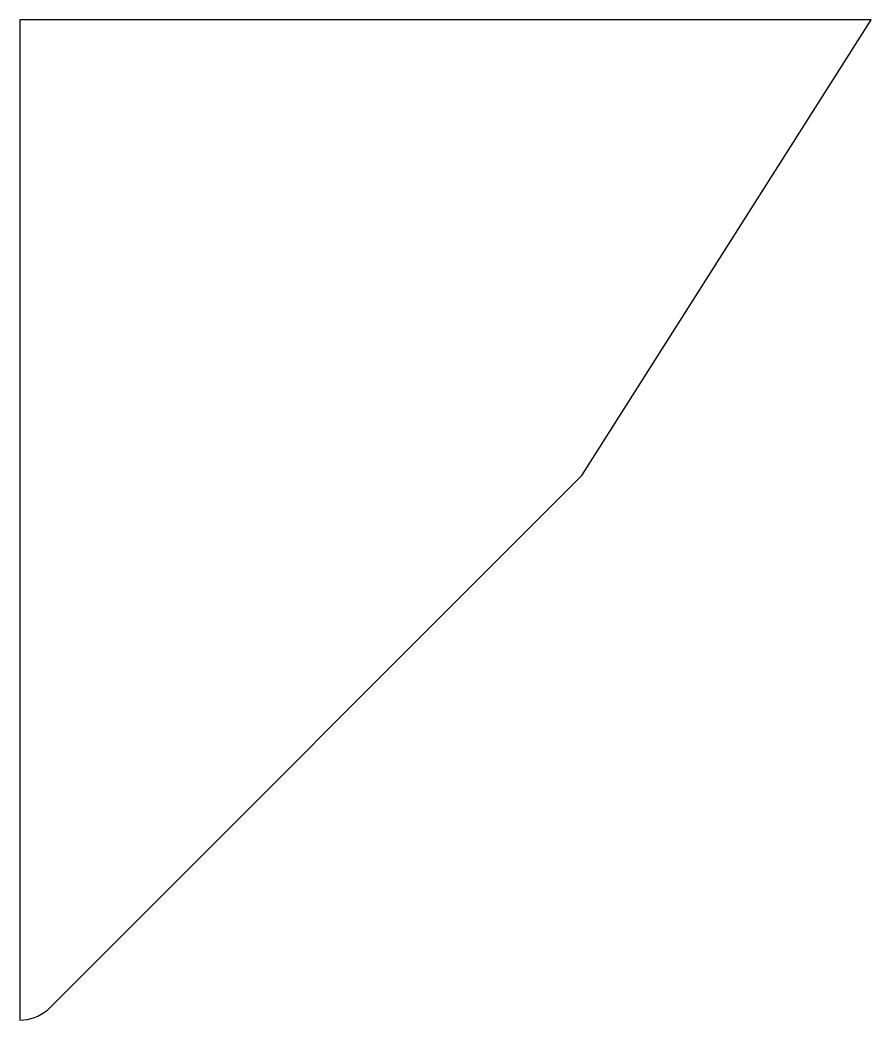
# Model space of a CAD drawing. Header units: metres. Extents: x 0 to 40, y 3 to 50.
import ezdxf

# ---------------------------------------------------------------- set-up
doc = ezdxf.new("R2010")
doc.units = ezdxf.units.M

msp = doc.modelspace()

# ---------------------------------------------------------------- linework, layer by layer
for p, q in [((0, 50), (0, 3)), ((40, 50), (0, 50)), ((26.414, 28.586), (40, 50)), ((1.286, 3.468), (26.414, 28.586)), ((1, 3.268), (1.147, 3.362)), ((1.147, 3.362), (1.286, 3.468)), ((0, 3), (0.174, 3.008)), ((0.174, 3.008), (0.347, 3.03)), ((0.347, 3.03), (0.518, 3.068)), ((0.518, 3.068), (0.684, 3.121)), ((0.684, 3.121), (0.845, 3.187)), ((0.845, 3.187), (1, 3.268))]:
    msp.add_line(p, q)

doc.saveas('drawing.dxf')
